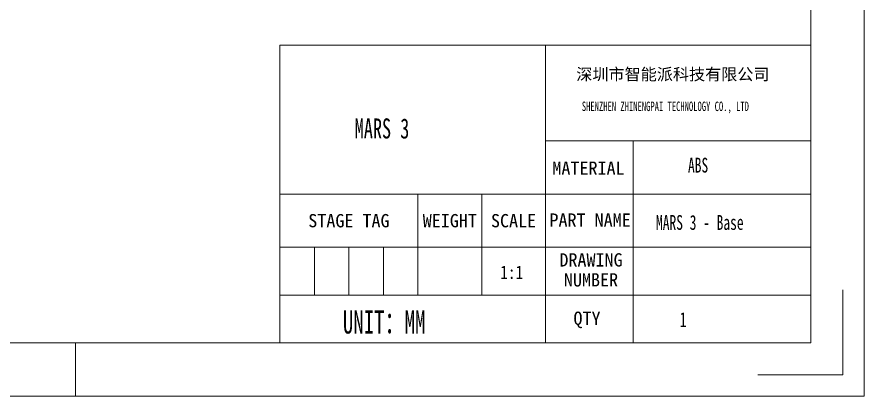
# Model space of a CAD drawing. Header units: millimetres. Extents: x 2884 to 3947, y -242 to 509.
# Drawn here: x 3376 to 3947, y -242 to 13 of the extents above; entities that cross this region are included whole.
import ezdxf

# ---------------------------------------------------------------- set-up
doc = ezdxf.new("R2010")
doc.units = ezdxf.units.MM
doc.header["$LTSCALE"] = 16.334999
doc.linetypes.add('CENTERX2', pattern=[20.32, 12.7, -2.54, 2.54, -2.54])
doc.layers.get('0').update_dxf_attribs({"lineweight": 18})
doc.layers.add('尺寸线层', color=3, linetype='Continuous', lineweight=18)
doc.styles.get("Standard").update_dxf_attribs({"font": 'txt', "width": 0.667})
doc.styles.add('TEXTSTYLE_2', font='')
doc.styles.add('TEXTSTYLE_3', font='')
doc.styles.get('TEXTSTYLE_2').set_extended_font_data('宋体')
doc.styles.get('TEXTSTYLE_3').set_extended_font_data('宋体')

msp = doc.modelspace()

# ---------------------------------------------------------------- linework, layer by layer
at = {"color": 7, "linetype": 'Continuous'}
for p, q in [((3946.81, -242.33), (3946.81, 509.29)), ((3911.02, -206.54), (3911.02, 473.5)), ((3932.49, -228.02), (3932.49, -170.75)), ((2919.59, -206.54), (3911.02, -206.54)), ((3415.3, -242.33), (3415.3, -206.54)), ((3875.22, -228.02), (3932.49, -228.02)), ((2883.8, -242.33), (3946.81, -242.33))]:
    msp.add_line(p, q, dxfattribs=at)
at = {"color": 2, "linetype": 'Continuous'}
for p, q in [((3553.1, -106.32), (3553.1, -6.11)), ((3553.1, -106.32), (3553.1, -6.11)), ((3553.1, -6.11), (3732.06, -6.11)), ((3732.06, -142.12), (3732.06, -6.11)), ((3732.06, -70.53), (3732.06, -6.11)), ((3732.06, -6.11), (3911.02, -6.11)), ((3732.06, -106.32), (3732.06, -6.11)), ((3911.02, -70.53), (3911.02, -6.11)), ((3732.06, -70.53), (3911.02, -70.53)), ((3791.2, -70.53), (3791.2, -206.54)), ((3911.02, -142.12), (3911.02, -70.53)), ((3553.1, -206.54), (3553.1, -106.32)), ((3553.1, -106.32), (3732.06, -106.32)), ((3553.1, -142.12), (3553.1, -106.32)), ((3553.1, -106.32), (3646.16, -106.32)), ((3646.16, -142.12), (3646.16, -106.32)), ((3646.16, -142.12), (3646.16, -106.32)), ((3646.16, -106.32), (3732.06, -106.32)), ((3689.11, -142.12), (3689.11, -106.32)), ((3732.06, -106.32), (3911.02, -106.32)), ((3732.06, -142.12), (3732.06, -106.32)), ((3553.1, -174.33), (3553.1, -142.12)), ((3553.1, -142.12), (3646.16, -142.12)), ((3553.1, -142.12), (3646.16, -142.12)), ((3553.1, -142.12), (3646.16, -142.12)), ((3553.1, -142.12), (3553.1, -174.33)), ((3576.36, -142.12), (3576.36, -174.33)), ((3599.63, -142.12), (3599.63, -174.33)), ((3622.89, -142.12), (3622.89, -174.33)), ((3646.16, -174.33), (3646.16, -142.12)), ((3646.16, -174.33), (3646.16, -142.12)), ((3646.16, -142.12), (3732.06, -142.12)), ((3646.16, -142.12), (3732.06, -142.12)), ((3646.16, -142.12), (3646.16, -174.33)), ((3689.11, -174.33), (3689.11, -142.12)), ((3732.06, -206.54), (3732.06, -142.12)), ((3732.06, -142.12), (3911.02, -142.12)), ((3732.06, -142.12), (3911.02, -142.12)), ((3732.06, -174.33), (3732.06, -142.12)), ((3911.02, -206.54), (3911.02, -142.12)), ((3553.1, -206.54), (3553.1, -174.33)), ((3553.1, -174.33), (3732.06, -174.33)), ((3553.1, -174.33), (3646.16, -174.33)), ((3553.1, -174.33), (3646.16, -174.33)), ((3646.16, -174.33), (3732.06, -174.33)), ((3732.06, -206.54), (3732.06, -174.33)), ((3732.06, -174.33), (3911.02, -174.33)), ((3352.67, -206.54), (3409.93, -206.54)), ((3409.93, -206.54), (3495.83, -206.54)), ((3495.83, -206.54), (3553.1, -206.54)), ((3553.1, -206.54), (3732.06, -206.54)), ((3732.06, -206.54), (3911.02, -206.54))]:
    msp.add_line(p, q, dxfattribs=at)

# ---------------------------------------------------------------- texts
at = {"color": 7, "linetype": 'Continuous', "insert": (3817.99, -21.65), "char_height": 7.9553, "width": 188.745, "attachment_point": 2, "style": 'TEXTSTYLE_2'}
msp.add_mtext('深圳市智能派科技有限公司', dxfattribs=at)
at = {"color": 7, "linetype": 'Continuous', "attachment_point": 2, "line_spacing_factor": 0.9, "style": 'TEXTSTYLE_3'}
for s, insert, char_height, width in [('MATERIAL\\P ', (3761.09, -84.38), 8.948, 129.3468), ('STAGE TAG ', (3599.63, -119.75), 8.948, 108.2138), ('WEIGHT', (3667.63, -119.75), 8.948, 39.3219), ('SCALE', (3710.58, -119.75), 8.948, 39.3219), ('PART NAME', (3762.18, -119.34), 8.948, 74.968), ('DRAWING NUMBER', (3762.78, -146.16), 8.9479, 74.968), ('QTY', (3760.1, -185.47), 8.948, 99.8767)]:
    msp.add_mtext(s, dxfattribs=dict(at, insert=insert, char_height=char_height, width=width))
at = {"insert": (3701.57, -163.58), "char_height": 8.9479, "width": 21.4481, "attachment_point": 7}
msp.add_mtext('{\\W0.85;1:1}', dxfattribs=at)
at = {"layer": '尺寸线层', "attachment_point": 1}
for s, insert, char_height, width in [('SHENZHEN ZHINENGPAI TECHNOLOGY CO., LTD', (3756.59, -44.02), 6.3642, 180.0737), ('MARS 3', (3603.52, -55.36), 13.52, 110.3344), ('UNIT：MM', (3595.51, -184.71), 15.524, 60.1729)]:
    msp.add_mtext(s, dxfattribs=dict(at, insert=insert, char_height=char_height, width=width))
at = {"layer": '尺寸线层', "linetype": 'CENTERX2', "char_height": 10, "attachment_point": 1}
for s, insert, width in [('ABS', (3828.15, -81.83), 28.1119), ('MARS 3 - Base', (3806.61, -120.44), 83.8729)]:
    msp.add_mtext(s, dxfattribs=dict(at, insert=insert, width=width))
at = {"layer": '尺寸线层', "ltscale": 0.2, "insert": (3822.59, -185.78), "char_height": 10.14, "width": 60.8135, "attachment_point": 1}
msp.add_mtext('1\\P\\P', dxfattribs=at)

doc.saveas('drawing.dxf')
